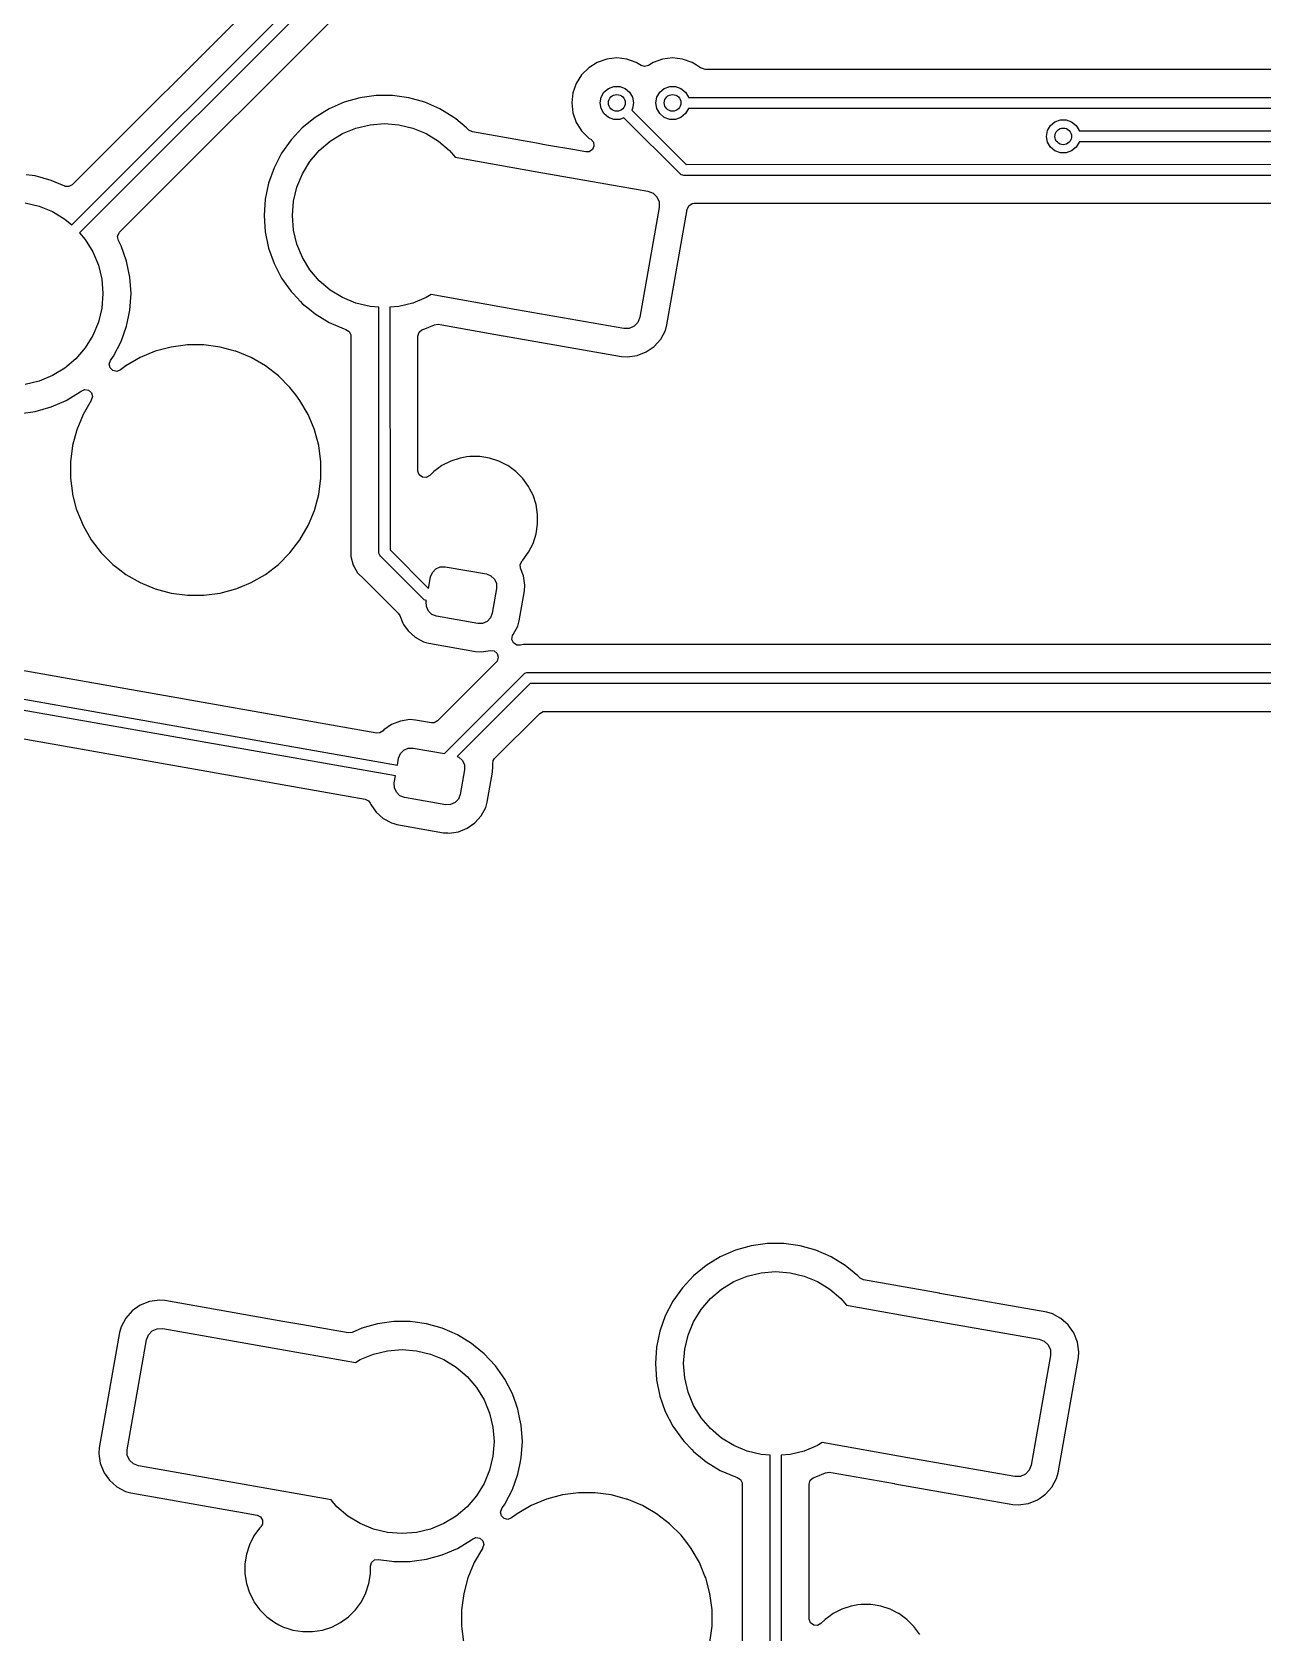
# Model space of a CAD drawing. Header units: millimetres. Extents: x 46 to 4458, y 59 to 1499.
# Drawn here: x 1808.63 to 1830.69, y 854.7 to 883.4 of the extents above; entities that cross this region are included whole.
import ezdxf

# ---------------------------------------------------------------- set-up
doc = ezdxf.new("R2010")
doc.units = ezdxf.units.MM
doc.layers.add('BLACK', color=7, linetype='Continuous')

msp = doc.modelspace()

# ---------------------------------------------------------------- linework, layer by layer
at = {"layer": 'BLACK', "linetype": 'Continuous'}
for p, q in [((1809.3412, 879.94136), (1814.39829, 885.00065)), ((1814.50773, 884.82994), (1809.4812, 879.80122)), ((1813.24489, 884.55506), (1809.35178, 880.66195)), ((1810.19895, 879.81065), (1814.68142, 884.29312)), ((1818.7586, 882.85573), (1818.60586, 882.75975)), ((1818.92886, 882.91531), (1818.7586, 882.85573)), ((1818.92887, 882.91531), (1818.92886, 882.91531)), ((1819.10812, 882.9355), (1818.92887, 882.91531)), ((1819.28737, 882.91531), (1819.10812, 882.9355)), ((1819.10812, 882.9355), (1819.10812, 882.9355)), ((1819.28738, 882.9153), (1819.28737, 882.91531)), ((1819.45764, 882.85573), (1819.28738, 882.9153)), ((1819.54215, 882.80263), (1819.45764, 882.85573)), ((1819.7586, 882.85573), (1819.67409, 882.80263)), ((1819.92886, 882.9153), (1819.7586, 882.85573)), ((1819.92887, 882.91531), (1819.92886, 882.9153)), ((1820.10812, 882.9355), (1819.92887, 882.91531)), ((1820.28737, 882.91531), (1820.10812, 882.9355)), ((1820.10812, 882.9355), (1820.10812, 882.9355)), ((1820.45764, 882.85573), (1820.28737, 882.91531)), ((1820.28737, 882.91531), (1820.28737, 882.91531)), ((1820.5372, 882.80574), (1820.45764, 882.85573)), ((1818.4783, 882.6322), (1818.38233, 882.47946)), ((1818.60586, 882.75975), (1818.4783, 882.6322)), ((1819.60685, 882.78363), (1819.54215, 882.80263)), ((1819.67409, 882.80263), (1819.60685, 882.78363)), ((1820.61038, 882.75975), (1820.5372, 882.80574)), ((1820.61322, 882.75749), (1820.61038, 882.75975)), ((1820.61038, 882.75975), (1820.61038, 882.75975)), ((1820.62349, 882.75012), (1820.61322, 882.75749)), ((1820.69053, 882.73044), (1820.62349, 882.75012)), ((1852.40802, 882.73044), (1820.69053, 882.73044)), ((1818.32275, 882.30919), (1818.30255, 882.12994)), ((1818.38233, 882.47946), (1818.32275, 882.30919)), ((1818.32275, 882.30919), (1818.32275, 882.30919)), ((1818.82621, 882.23254), (1818.87831, 882.32277)), ((1818.87831, 882.32277), (1818.95812, 882.38975)), ((1818.95812, 882.38975), (1819.05603, 882.42538)), ((1819.05603, 882.42538), (1819.16021, 882.42538)), ((1819.16021, 882.42538), (1819.25812, 882.38975)), ((1819.25812, 882.38975), (1819.33793, 882.32277)), ((1819.33793, 882.32277), (1819.39003, 882.23254)), ((1819.82621, 882.23254), (1819.87831, 882.32277)), ((1819.87831, 882.32277), (1819.95812, 882.38975)), ((1819.95812, 882.38975), (1820.05603, 882.42538)), ((1820.05603, 882.42538), (1820.16021, 882.42538)), ((1820.16021, 882.42538), (1820.25812, 882.38975)), ((1820.25812, 882.38975), (1820.33793, 882.32277)), ((1820.33793, 882.32277), (1820.39003, 882.23254)), ((1813.95248, 882.02311), (1813.70111, 881.87025)), ((1814.22231, 882.14031), (1813.95248, 882.02311)), ((1813.95248, 882.02311), (1813.95248, 882.02311)), ((1814.5056, 882.21968), (1814.22231, 882.14031)), ((1814.50561, 882.21969), (1814.5056, 882.21968)), ((1814.79706, 882.25975), (1814.50561, 882.21969)), ((1815.09126, 882.25975), (1814.79706, 882.25975)), ((1814.79706, 882.25975), (1814.79706, 882.25975)), ((1815.21336, 882.24296), (1815.09126, 882.25975)), ((1815.09126, 882.25975), (1815.09126, 882.25975)), ((1815.38272, 882.21969), (1815.21336, 882.24296)), ((1815.38272, 882.21968), (1815.38272, 882.21969)), ((1815.38272, 882.21969), (1815.38272, 882.21969)), ((1815.66601, 882.14031), (1815.38272, 882.21968)), ((1815.93584, 882.02311), (1815.66601, 882.14031)), ((1816.18721, 881.87025), (1815.93584, 882.02311)), ((1815.93584, 882.02311), (1815.93584, 882.02311)), ((1818.30255, 882.12994), (1818.30255, 882.12993)), ((1818.30255, 882.12993), (1818.32275, 881.95069)), ((1818.80812, 882.12994), (1818.82621, 882.23254)), ((1818.82621, 882.02733), (1818.80812, 882.12994)), ((1818.87831, 881.9371), (1818.82621, 882.02733)), ((1819.39003, 882.02733), (1819.37534, 882.00189)), ((1819.37534, 882.00189), (1820.3514, 881.02802)), ((1819.39003, 882.23254), (1819.40812, 882.12994)), ((1819.40812, 882.12994), (1819.39003, 882.02733)), ((1819.80812, 882.12994), (1819.82621, 882.23254)), ((1819.82621, 882.02733), (1819.80812, 882.12994)), ((1819.87831, 881.9371), (1819.82621, 882.02733)), ((1820.39003, 882.02733), (1820.33793, 881.9371)), ((1820.39003, 882.23254), (1820.39082, 882.22803)), ((1820.39049, 882.02995), (1820.39003, 882.02733)), ((1852.72763, 882.03186), (1820.39049, 882.02995)), ((1820.39082, 882.22803), (1852.66928, 882.22994)), ((1813.70111, 881.87025), (1813.4729, 881.68458)), ((1814.43428, 881.67849), (1814.68604, 881.73893)), ((1814.68604, 881.73893), (1814.94416, 881.75925)), ((1814.94416, 881.75925), (1815.20228, 881.73893)), ((1815.20228, 881.73893), (1815.45404, 881.67849)), ((1816.18721, 881.87024), (1816.18721, 881.87025)), ((1816.18721, 881.87025), (1816.18721, 881.87025)), ((1816.22204, 881.84191), (1816.18721, 881.87024)), ((1816.41541, 881.68459), (1816.22204, 881.84191)), ((1818.32275, 881.95069), (1818.32275, 881.95068)), ((1818.32275, 881.95068), (1818.38233, 881.78041)), ((1818.38233, 881.78041), (1818.45825, 881.65959)), ((1818.95812, 881.87013), (1818.87831, 881.9371)), ((1819.05603, 881.8345), (1818.95812, 881.87013)), ((1819.16021, 881.8345), (1819.05603, 881.8345)), ((1819.23527, 881.86181), (1819.16021, 881.8345)), ((1820.25256, 880.84679), (1819.23527, 881.86181)), ((1819.95812, 881.87013), (1819.87831, 881.9371)), ((1820.05603, 881.8345), (1819.95812, 881.87013)), ((1820.16021, 881.8345), (1820.05603, 881.8345)), ((1820.25812, 881.87013), (1820.16021, 881.8345)), ((1820.33793, 881.9371), (1820.25812, 881.87013)), ((1826.82621, 881.63254), (1826.87831, 881.72277)), ((1826.87831, 881.72277), (1826.95812, 881.78975)), ((1826.95812, 881.78975), (1827.05603, 881.82538)), ((1827.05603, 881.82538), (1827.16021, 881.82538)), ((1827.16021, 881.82538), (1827.25812, 881.78975)), ((1827.25812, 881.78975), (1827.33793, 881.72277)), ((1827.33793, 881.72277), (1827.39003, 881.63254)), ((1813.27209, 881.46957), (1813.10244, 881.22923)), ((1813.4729, 881.68458), (1813.27209, 881.46957)), ((1813.77743, 881.27597), (1813.97431, 881.44412)), ((1813.97431, 881.44412), (1814.19508, 881.57941)), ((1814.19508, 881.57941), (1814.43428, 881.67849)), ((1815.45404, 881.67849), (1815.69324, 881.57941)), ((1815.69324, 881.57941), (1815.91401, 881.44412)), ((1815.91401, 881.44412), (1816.11089, 881.27597)), ((1816.41542, 881.68458), (1816.41541, 881.68459)), ((1816.45116, 881.64631), (1816.41542, 881.68458)), ((1816.41542, 881.68458), (1816.41542, 881.68458)), ((1816.45764, 881.63987), (1816.45116, 881.64631)), ((1816.52024, 881.60884), (1816.45764, 881.63987)), ((1817.7067, 881.39964), (1816.52024, 881.60884)), ((1818.45825, 881.65959), (1818.4783, 881.62768)), ((1818.4783, 881.62768), (1818.60586, 881.50012)), ((1818.60586, 881.50012), (1818.61563, 881.49398)), ((1818.61563, 881.49398), (1818.64234, 881.4772)), ((1818.64234, 881.4772), (1818.68863, 881.42486)), ((1818.68863, 881.42486), (1818.69927, 881.35581)), ((1826.80812, 881.52994), (1826.82621, 881.63254)), ((1826.82621, 881.42733), (1826.80812, 881.52994)), ((1826.87831, 881.3371), (1826.82621, 881.42733)), ((1827.39003, 881.42733), (1827.33793, 881.3371)), ((1827.39003, 881.63254), (1827.39082, 881.62804)), ((1827.39049, 881.42996), (1827.39003, 881.42733)), ((1851.82548, 881.4315), (1827.39049, 881.42996)), ((1827.39082, 881.62804), (1851.82569, 881.62958)), ((1813.10244, 881.22922), (1812.96709, 880.96801)), ((1813.10244, 881.22923), (1813.10244, 881.22922)), ((1813.60928, 881.07909), (1813.77743, 881.27597)), ((1816.11089, 881.27597), (1816.21462, 881.15451)), ((1816.21462, 881.15451), (1817.64786, 880.90179)), ((1817.78305, 881.38618), (1817.7067, 881.39964)), ((1817.88489, 881.36822), (1817.78305, 881.38618)), ((1817.8849, 881.36822), (1817.88489, 881.36822)), ((1818.31736, 881.29196), (1817.8849, 881.36822)), ((1818.55483, 881.25009), (1818.31736, 881.29196)), ((1818.61251, 881.25359), (1818.55483, 881.25009)), ((1818.6709, 881.29196), (1818.61251, 881.25359)), ((1818.69927, 881.35581), (1818.6709, 881.29196)), ((1826.95812, 881.27013), (1826.87831, 881.3371)), ((1827.05603, 881.2345), (1826.95812, 881.27013)), ((1827.16021, 881.2345), (1827.05603, 881.2345)), ((1827.25812, 881.27013), (1827.16021, 881.2345)), ((1827.33793, 881.3371), (1827.25812, 881.27013)), ((1808.68812, 880.82094), (1808.52764, 880.843)), ((1812.96709, 880.96801), (1812.86857, 880.69081)), ((1813.37492, 880.61912), (1813.474, 880.85833)), ((1813.474, 880.85833), (1813.60928, 881.07909)), ((1817.64786, 880.90179), (1817.64786, 880.90179)), ((1817.64786, 880.90179), (1819.66672, 880.54581)), ((1820.26312, 880.84242), (1820.25256, 880.84679)), ((1820.28861, 880.83186), (1820.26312, 880.84242)), ((1820.30812, 880.82994), (1820.28861, 880.83186)), ((1851.22542, 880.83184), (1820.30812, 880.82994)), ((1820.3514, 881.02802), (1851.22575, 881.02992)), ((1808.68813, 880.82094), (1808.68812, 880.82094)), ((1808.68812, 880.82094), (1808.68812, 880.82094)), ((1808.97141, 880.74157), (1808.68813, 880.82094)), ((1809.21469, 880.63589), (1808.97141, 880.74157)), ((1809.22076, 880.63345), (1809.21469, 880.63589)), ((1809.29045, 880.62846), (1809.22076, 880.63345)), ((1809.35178, 880.66195), (1809.29045, 880.62846)), ((1812.86856, 880.69079), (1812.80871, 880.40276)), ((1812.86857, 880.69081), (1812.86856, 880.69079)), ((1813.31447, 880.36736), (1813.37492, 880.61912)), ((1819.66672, 880.54581), (1819.75763, 880.51046)), ((1808.50768, 880.34019), (1808.75944, 880.27974)), ((1808.75944, 880.27974), (1808.99865, 880.18066)), ((1812.80871, 880.40276), (1812.78864, 880.10925)), ((1812.80871, 880.40276), (1812.80871, 880.40276)), ((1813.29416, 880.10925), (1813.31447, 880.36736)), ((1819.75763, 880.51046), (1819.82809, 880.44301)), ((1819.82809, 880.44301), (1819.86738, 880.35372)), ((1819.86738, 880.35372), (1819.86951, 880.2562)), ((1820.37174, 880.22163), (1820.39917, 880.28484)), ((1820.39917, 880.28484), (1820.45721, 880.32373)), ((1820.45721, 880.32373), (1820.49441, 880.32944)), ((1820.49441, 880.32944), (1850.92571, 880.32944)), ((1808.99865, 880.18066), (1809.21941, 880.04538)), ((1809.21941, 880.04538), (1809.3412, 879.94136)), ((1812.78864, 880.10925), (1812.80871, 879.81573)), ((1813.31447, 879.85113), (1813.29416, 880.10925)), ((1819.86951, 880.2562), (1819.52221, 878.28659)), ((1820.00642, 878.15043), (1820.37109, 880.21854)), ((1820.37109, 880.21855), (1820.37136, 880.22074)), ((1820.37109, 880.21854), (1820.37109, 880.21855)), ((1820.37136, 880.22074), (1820.37155, 880.22118)), ((1820.37155, 880.22118), (1820.37163, 880.22165)), ((1820.37163, 880.22165), (1820.37174, 880.22163)), ((1809.4812, 879.80122), (1809.58444, 879.68035)), ((1810.16318, 879.73451), (1810.18901, 879.79943)), ((1810.17655, 879.66594), (1810.16318, 879.73451)), ((1810.18901, 879.79943), (1810.19895, 879.81065)), ((1812.80871, 879.81573), (1812.80871, 879.81573)), ((1812.80871, 879.81573), (1812.86856, 879.5277)), ((1813.37492, 879.59937), (1813.31447, 879.85113)), ((1809.58444, 879.68035), (1809.71973, 879.45958)), ((1809.71973, 879.45958), (1809.81881, 879.22038)), ((1810.22664, 879.56926), (1810.17655, 879.66594)), ((1810.32516, 879.29206), (1810.22664, 879.56926)), ((1810.22664, 879.56926), (1810.22664, 879.56926)), ((1810.22664, 879.56926), (1810.22664, 879.56926)), ((1812.86856, 879.5277), (1812.86857, 879.52769)), ((1812.86857, 879.52769), (1812.96709, 879.25048)), ((1813.474, 879.36016), (1813.37492, 879.59937)), ((1809.81881, 879.22038), (1809.87925, 878.96862)), ((1810.32516, 879.29204), (1810.32516, 879.29206)), ((1810.36092, 879.11996), (1810.32516, 879.29204)), ((1810.38501, 879.00401), (1810.36092, 879.11996)), ((1812.96709, 879.25048), (1813.10244, 878.98927)), ((1813.60928, 879.1394), (1813.474, 879.36016)), ((1813.77743, 878.94252), (1813.60928, 879.1394)), ((1809.87925, 878.96862), (1809.89957, 878.7105)), ((1810.40509, 878.7105), (1810.38501, 879.00401)), ((1813.10244, 878.98927), (1813.10244, 878.98926)), ((1813.10244, 878.98926), (1813.27209, 878.74892)), ((1813.97431, 878.77437), (1813.77743, 878.94252)), ((1809.89957, 878.7105), (1809.87925, 878.45238)), ((1810.38501, 878.41699), (1810.40509, 878.7105)), ((1813.27209, 878.74892), (1813.30798, 878.7105)), ((1813.30798, 878.7105), (1813.4424, 878.56657)), ((1813.4424, 878.56657), (1813.4729, 878.53391)), ((1814.19508, 878.63908), (1813.97431, 878.77437)), ((1814.43428, 878.54), (1814.19508, 878.63908)), ((1814.68604, 878.47956), (1814.43428, 878.54)), ((1815.45404, 878.54), (1815.20228, 878.47956)), ((1815.69324, 878.63908), (1815.45404, 878.54)), ((1815.78042, 878.69251), (1815.69324, 878.63908)), ((1817.31222, 878.42241), (1815.78042, 878.69251)), ((1809.87925, 878.45238), (1809.81881, 878.20062)), ((1810.32516, 878.12896), (1810.36581, 878.32457)), ((1810.36581, 878.32457), (1810.38501, 878.41699)), ((1813.4729, 878.53391), (1813.60054, 878.43006)), ((1813.60054, 878.43006), (1813.70111, 878.34825)), ((1813.70111, 878.34825), (1813.70111, 878.34825)), ((1813.70111, 878.34825), (1813.70111, 878.34824)), ((1813.70111, 878.34824), (1813.95248, 878.19539)), ((1814.84468, 878.46708), (1814.68604, 878.47956)), ((1814.84608, 874.0572), (1814.84468, 878.46708)), ((1815.20228, 878.47956), (1815.04277, 878.46701)), ((1815.04277, 878.46701), (1815.04415, 874.11558)), ((1819.2326, 878.0838), (1817.31222, 878.42241)), ((1817.31222, 878.42241), (1817.31222, 878.42241)), ((1819.52221, 878.28659), (1819.48686, 878.19567)), ((1809.71973, 877.96142), (1809.58444, 877.74065)), ((1809.81881, 878.20062), (1809.71973, 877.96142)), ((1810.22664, 877.85174), (1810.32516, 878.12895)), ((1810.32516, 878.12895), (1810.32516, 878.12896)), ((1810.32516, 878.12895), (1810.32516, 878.12895)), ((1813.95248, 878.19539), (1813.95248, 878.19538)), ((1813.95248, 878.19538), (1814.22232, 878.07818)), ((1814.22232, 878.07818), (1814.25311, 878.06955)), ((1814.25311, 878.06955), (1814.31236, 878.03251)), ((1814.31236, 878.03251), (1814.34217, 877.96932)), ((1814.34217, 877.96932), (1814.34366, 877.95015)), ((1815.54466, 877.95015), (1815.56435, 878.01719)), ((1815.56435, 878.01719), (1815.61715, 878.06294)), ((1815.61715, 878.06294), (1815.63521, 878.06955)), ((1815.63521, 878.06955), (1815.666, 878.07818)), ((1815.666, 878.07818), (1815.83858, 878.15314)), ((1815.83858, 878.15314), (1815.90791, 878.1618)), ((1815.90791, 878.1618), (1815.90952, 878.16152)), ((1815.90952, 878.16152), (1815.97246, 878.15043)), ((1815.97246, 878.15043), (1817.07129, 877.95667)), ((1819.33012, 878.08592), (1819.2326, 878.0838)), ((1819.4194, 878.12521), (1819.33012, 878.08592)), ((1819.48686, 878.19567), (1819.4194, 878.12521)), ((1819.89497, 877.8966), (1819.97823, 878.05102)), ((1819.97823, 878.05102), (1820.00642, 878.15043)), ((1809.58444, 877.74065), (1809.41629, 877.54377)), ((1810.09129, 877.59052), (1810.22664, 877.85174)), ((1810.83762, 877.67734), (1810.56582, 877.56475)), ((1811.12182, 877.75349), (1810.83762, 877.67734)), ((1811.4135, 877.79189), (1811.12182, 877.75349)), ((1811.41351, 877.79189), (1811.4135, 877.79189)), ((1811.4135, 877.79189), (1811.4135, 877.79189)), ((1811.70772, 877.79189), (1811.41351, 877.79189)), ((1811.70773, 877.79189), (1811.70772, 877.79189)), ((1811.99941, 877.75349), (1811.70773, 877.79189)), ((1811.70773, 877.79189), (1811.70773, 877.79189)), ((1811.99942, 877.75349), (1811.99941, 877.75349)), ((1812.27064, 877.68081), (1811.99942, 877.75349)), ((1811.99942, 877.75349), (1811.99942, 877.75349)), ((1812.28361, 877.67734), (1812.27064, 877.68081)), ((1812.55541, 877.56475), (1812.28361, 877.67734)), ((1814.34366, 877.95015), (1814.34366, 874.16338)), ((1815.54466, 875.53764), (1815.54466, 877.95015)), ((1817.07129, 877.95667), (1817.0713, 877.95667)), ((1817.0713, 877.95667), (1817.07758, 877.95556)), ((1817.07758, 877.95556), (1817.07758, 877.95556)), ((1817.07758, 877.95556), (1819.19493, 877.58222)), ((1819.63462, 877.66491), (1819.66943, 877.68928)), ((1819.66943, 877.68928), (1819.77833, 877.76554)), ((1819.77833, 877.76554), (1819.89497, 877.8966)), ((1809.41629, 877.54377), (1809.21941, 877.37562)), ((1810.01345, 877.44797), (1810.03593, 877.5121)), ((1810.02912, 877.37988), (1810.01345, 877.44797)), ((1810.03593, 877.5121), (1810.09129, 877.59052)), ((1810.31102, 877.41764), (1810.21272, 877.34222)), ((1810.31103, 877.41765), (1810.31102, 877.41764)), ((1810.56581, 877.56475), (1810.31103, 877.41765)), ((1810.56582, 877.56475), (1810.56581, 877.56475)), ((1812.55543, 877.56475), (1812.55541, 877.56475)), ((1812.81021, 877.41765), (1812.55543, 877.56475)), ((1812.81021, 877.41764), (1812.81021, 877.41765)), ((1812.81021, 877.41765), (1812.81021, 877.41765)), ((1812.81022, 877.41764), (1812.81021, 877.41764)), ((1813.04363, 877.23854), (1812.81022, 877.41764)), ((1812.81022, 877.41764), (1812.81022, 877.41764)), ((1819.19493, 877.58222), (1819.29798, 877.57471)), ((1819.29798, 877.57471), (1819.47157, 877.60014)), ((1819.47157, 877.60014), (1819.47182, 877.60023)), ((1819.47182, 877.60023), (1819.63462, 877.66491)), ((1808.75944, 877.14126), (1808.50768, 877.08081)), ((1808.99865, 877.24034), (1808.75944, 877.14126)), ((1809.21941, 877.37562), (1808.99865, 877.24034)), ((1810.07911, 877.33106), (1810.02912, 877.37988)), ((1810.14755, 877.31702), (1810.07911, 877.33106)), ((1810.21272, 877.34222), (1810.14755, 877.31702)), ((1813.04363, 877.23853), (1813.04363, 877.23854)), ((1813.25166, 877.03051), (1813.04363, 877.23853)), ((1809.24125, 876.79664), (1809.49261, 876.9495)), ((1809.49261, 876.9495), (1809.51021, 876.96381)), ((1809.51021, 876.96381), (1809.57463, 876.99085)), ((1809.57463, 876.99085), (1809.64344, 876.97877)), ((1809.64344, 876.97877), (1809.6948, 876.9314)), ((1809.7124, 876.86378), (1809.69222, 876.80076)), ((1809.6948, 876.9314), (1809.7124, 876.86378)), ((1813.25167, 877.0305), (1813.25166, 877.03051)), ((1813.35401, 876.89712), (1813.25167, 877.0305)), ((1813.43077, 876.79709), (1813.35401, 876.89712)), ((1808.42809, 876.56432), (1808.68812, 876.60006)), ((1808.68812, 876.60006), (1808.97141, 876.67943)), ((1808.97141, 876.67943), (1809.24125, 876.79664)), ((1809.54335, 876.54228), (1809.43077, 876.27048)), ((1809.54336, 876.5423), (1809.54335, 876.54228)), ((1809.69047, 876.79709), (1809.54336, 876.5423)), ((1809.69157, 876.79875), (1809.69047, 876.79709)), ((1809.69176, 876.79934), (1809.69157, 876.79875)), ((1809.69249, 876.8006), (1809.69176, 876.79934)), ((1809.69222, 876.80076), (1809.69249, 876.8006)), ((1813.43078, 876.79708), (1813.43077, 876.79709)), ((1813.57787, 876.5423), (1813.43078, 876.79708)), ((1813.57788, 876.54228), (1813.57787, 876.5423)), ((1813.68301, 876.28848), (1813.57788, 876.54228)), ((1809.43077, 876.27048), (1809.35462, 875.98629)), ((1813.69047, 876.27048), (1813.68301, 876.28848)), ((1813.76661, 875.98629), (1813.69047, 876.27048)), ((1809.35462, 875.98629), (1809.31622, 875.69461)), ((1813.80502, 875.69459), (1813.76661, 875.98629)), ((1809.31622, 875.69461), (1809.31622, 875.69459)), ((1809.31622, 875.69459), (1809.31622, 875.40039)), ((1813.80502, 875.40038), (1813.80502, 875.69459)), ((1816.1314, 875.7084), (1815.97355, 875.62797)), ((1816.29988, 875.76314), (1816.1314, 875.7084)), ((1816.1314, 875.7084), (1816.1314, 875.7084)), ((1816.41872, 875.78196), (1816.29988, 875.76314)), ((1816.47486, 875.79086), (1816.41872, 875.78196)), ((1816.65202, 875.79086), (1816.47486, 875.79086)), ((1816.72672, 875.77902), (1816.65202, 875.79086)), ((1816.827, 875.76314), (1816.72672, 875.77902)), ((1816.99548, 875.7084), (1816.827, 875.76314)), ((1817.13564, 875.63698), (1816.99548, 875.7084)), ((1816.99548, 875.7084), (1816.99548, 875.7084)), ((1809.31622, 875.40039), (1809.31622, 875.40037)), ((1809.31622, 875.40037), (1809.35196, 875.12889)), ((1813.76661, 875.10869), (1813.80502, 875.40038)), ((1815.54498, 875.52879), (1815.54466, 875.53764)), ((1815.56939, 875.46333), (1815.54498, 875.52879)), ((1815.62533, 875.42145), (1815.56939, 875.46333)), ((1815.69502, 875.41647), (1815.62533, 875.42145)), ((1815.75634, 875.44995), (1815.69502, 875.41647)), ((1815.83022, 875.52384), (1815.75634, 875.44995)), ((1815.83023, 875.52384), (1815.83022, 875.52384)), ((1815.83022, 875.52384), (1815.83022, 875.52384)), ((1815.89533, 875.57114), (1815.83023, 875.52384)), ((1815.97355, 875.62797), (1815.89533, 875.57114)), ((1817.15333, 875.62797), (1817.13564, 875.63698)), ((1817.29665, 875.52384), (1817.15333, 875.62797)), ((1817.42192, 875.39857), (1817.29665, 875.52384)), ((1817.52605, 875.25525), (1817.42192, 875.39857)), ((1809.35196, 875.12889), (1809.35462, 875.10869)), ((1809.35462, 875.10869), (1809.42319, 874.85276)), ((1813.69047, 874.8245), (1813.76661, 875.10869)), ((1817.55075, 875.20677), (1817.52605, 875.25525)), ((1817.60648, 875.0974), (1817.55075, 875.20677)), ((1817.66123, 874.92891), (1817.60648, 875.0974)), ((1817.60648, 875.0974), (1817.60648, 875.0974)), ((1809.42319, 874.85276), (1809.43077, 874.82449)), ((1809.43077, 874.82449), (1809.54335, 874.55269)), ((1813.584, 874.56746), (1813.69046, 874.82449)), ((1813.69046, 874.82449), (1813.69047, 874.8245)), ((1813.69046, 874.82449), (1813.69046, 874.82449)), ((1817.68894, 874.75393), (1817.66123, 874.92891)), ((1809.54335, 874.55269), (1809.54336, 874.55268)), ((1809.54336, 874.55268), (1809.69046, 874.2979)), ((1813.43077, 874.29789), (1813.57788, 874.55269)), ((1813.57788, 874.55269), (1813.584, 874.56746)), ((1817.66123, 874.4018), (1817.68894, 874.57678)), ((1817.68894, 874.57678), (1817.68894, 874.75393)), ((1809.69046, 874.2979), (1809.69047, 874.29788)), ((1809.69047, 874.29788), (1809.86956, 874.06448)), ((1813.25167, 874.06448), (1813.43077, 874.29789)), ((1817.52605, 874.07547), (1817.60648, 874.23331)), ((1817.60648, 874.23331), (1817.66123, 874.4018)), ((1809.86956, 874.06448), (1809.86957, 874.06447)), ((1809.86957, 874.06447), (1810.0776, 873.85644)), ((1813.04363, 873.85644), (1813.25167, 874.06448)), ((1814.34366, 874.16338), (1814.34366, 874.16336)), ((1814.34366, 874.16336), (1814.34366, 873.99766)), ((1814.34366, 873.99766), (1814.34366, 873.99766)), ((1814.34366, 873.99766), (1814.38458, 873.84492)), ((1814.86101, 874.02115), (1814.84608, 874.0572)), ((1814.87345, 874.006), (1814.86101, 874.02115)), ((1815.65899, 873.22317), (1814.87345, 874.006)), ((1815.04415, 874.11558), (1815.73572, 873.4264)), ((1817.42192, 873.93214), (1817.52605, 874.07547)), ((1814.80622, 870.83277), (1798.14328, 873.7709)), ((1810.0776, 873.85644), (1810.07761, 873.85644)), ((1810.07761, 873.85644), (1810.17343, 873.78291)), ((1810.17343, 873.78291), (1810.31102, 873.67733)), ((1810.31102, 873.67733), (1810.31103, 873.67733)), ((1810.31103, 873.67733), (1810.56581, 873.53023)), ((1812.55542, 873.53023), (1812.81021, 873.67733)), ((1812.81021, 873.67733), (1813.04363, 873.85644)), ((1814.38458, 873.84492), (1814.38458, 873.84492)), ((1814.38458, 873.84492), (1814.4019, 873.81493)), ((1814.4019, 873.81493), (1814.46364, 873.70799)), ((1814.46364, 873.70799), (1814.58251, 873.58912)), ((1815.77199, 873.63209), (1815.80381, 873.71391)), ((1815.80381, 873.71391), (1815.86452, 873.77733)), ((1815.86452, 873.77733), (1815.94487, 873.81269)), ((1815.94487, 873.81269), (1816.03264, 873.8146)), ((1816.03264, 873.8146), (1816.77125, 873.68437)), ((1816.77125, 873.68437), (1816.85307, 873.65255)), ((1817.37719, 873.85753), (1817.40937, 873.91955)), ((1817.38365, 873.78796), (1817.37719, 873.85753)), ((1817.43773, 873.65184), (1817.38365, 873.78796)), ((1817.40937, 873.91955), (1817.41121, 873.92143)), ((1817.41121, 873.92143), (1817.42192, 873.93214)), ((1817.42192, 873.93214), (1817.42192, 873.93214)), ((1817.42192, 873.93214), (1817.42192, 873.93214)), ((1810.56581, 873.53023), (1810.56582, 873.53022)), ((1810.56582, 873.53022), (1810.83762, 873.41764)), ((1810.83762, 873.41764), (1810.83762, 873.41764)), ((1810.83762, 873.41764), (1810.83763, 873.41764)), ((1810.83763, 873.41764), (1811.12182, 873.34149)), ((1811.99942, 873.34149), (1812.2836, 873.41764)), ((1812.2836, 873.41764), (1812.35693, 873.44801)), ((1812.35693, 873.44801), (1812.55541, 873.53022)), ((1812.55541, 873.53022), (1812.55541, 873.53023)), ((1812.55541, 873.53023), (1812.55542, 873.53023)), ((1814.58251, 873.58912), (1814.58252, 873.58912)), ((1814.58252, 873.58912), (1815.19115, 872.98049)), ((1815.73572, 873.4264), (1815.77199, 873.63209)), ((1816.85307, 873.65255), (1816.91649, 873.59184)), ((1816.95376, 873.42371), (1816.87562, 872.98055)), ((1816.91649, 873.59184), (1816.95184, 873.51148)), ((1816.95184, 873.51148), (1816.95376, 873.42371)), ((1817.36012, 872.84603), (1817.45505, 873.38441)), ((1817.46231, 873.48403), (1817.43773, 873.65184)), ((1817.45505, 873.38441), (1817.46231, 873.48403)), ((1815.14285, 870.06404), (1797.56392, 873.16306)), ((1797.59832, 873.35814), (1815.17724, 870.25911)), ((1811.12182, 873.34149), (1811.41351, 873.30309)), ((1811.41351, 873.30309), (1811.41352, 873.30309)), ((1811.41352, 873.30309), (1811.70772, 873.30309)), ((1811.70772, 873.30309), (1811.99942, 873.34149)), ((1811.70772, 873.30309), (1811.70772, 873.30309)), ((1815.69504, 873.20824), (1815.65899, 873.22317)), ((1815.69385, 873.18893), (1815.69722, 873.20803)), ((1815.69576, 873.10116), (1815.69385, 873.18893)), ((1815.69722, 873.20803), (1815.69504, 873.20824)), ((1815.73112, 873.0208), (1815.69576, 873.10116)), ((1815.19115, 872.98049), (1815.21871, 872.93859)), ((1815.21871, 872.93859), (1815.27249, 872.8032)), ((1815.27249, 872.8032), (1815.2725, 872.80319)), ((1815.2725, 872.80319), (1815.2725, 872.80319)), ((1815.2725, 872.80319), (1815.28893, 872.77972)), ((1815.79454, 872.96009), (1815.73112, 873.0208)), ((1815.87636, 872.92828), (1815.79454, 872.96009)), ((1816.61497, 872.79804), (1815.87636, 872.92828)), ((1816.70274, 872.79995), (1816.61497, 872.79804)), ((1816.78309, 872.83531), (1816.70274, 872.79995)), ((1816.8438, 872.89873), (1816.78309, 872.83531)), ((1816.87562, 872.98055), (1816.8438, 872.89873)), ((1817.33287, 872.74994), (1817.36012, 872.84603)), ((1797.93472, 872.58814), (1814.59767, 869.65002)), ((1815.28893, 872.77972), (1815.36977, 872.66427)), ((1815.36977, 872.66427), (1815.36977, 872.66426)), ((1815.36977, 872.66426), (1815.49646, 872.55152)), ((1815.49646, 872.55152), (1815.49647, 872.55152)), ((1815.49647, 872.55152), (1815.49647, 872.55152)), ((1815.49647, 872.55152), (1815.64575, 872.47103)), ((1817.22918, 872.51245), (1817.24076, 872.58136)), ((1817.25668, 872.44823), (1817.22918, 872.51245)), ((1817.24076, 872.58136), (1817.25073, 872.5983)), ((1817.25073, 872.5983), (1817.25237, 872.60065)), ((1817.25237, 872.60065), (1817.25238, 872.60066)), ((1817.25238, 872.60066), (1817.33287, 872.74994)), ((1815.64575, 872.47103), (1815.68778, 872.45911)), ((1815.68778, 872.45911), (1815.74182, 872.44378)), ((1815.74182, 872.44378), (1815.74183, 872.44378)), ((1815.74183, 872.44378), (1815.74184, 872.44377)), ((1815.74184, 872.44377), (1816.57566, 872.29675)), ((1816.57566, 872.29675), (1816.67528, 872.28949)), ((1816.67528, 872.28949), (1816.84309, 872.31407)), ((1816.84309, 872.31407), (1816.84313, 872.31408)), ((1816.84309, 872.31407), (1816.84309, 872.31407)), ((1816.84313, 872.31408), (1816.91231, 872.30432)), ((1816.91231, 872.30432), (1816.96524, 872.2587)), ((1816.96524, 872.2587), (1816.9851, 872.19171)), ((1817.31454, 872.40906), (1817.25668, 872.44823)), ((1817.38439, 872.4074), (1817.31454, 872.40906)), ((1817.43598, 872.42122), (1817.38439, 872.4074)), ((1817.59409, 872.42122), (1817.43598, 872.42122)), ((1817.60169, 872.42122), (1817.59409, 872.42122)), ((1817.6017, 872.42122), (1817.60169, 872.42122)), ((1850.32571, 872.42122), (1817.6017, 872.42122)), ((1816.94878, 872.10371), (1815.89496, 871.04989)), ((1816.96559, 872.12462), (1816.94878, 872.10371)), ((1816.9851, 872.19171), (1816.96559, 872.12462)), ((1816.02084, 870.46578), (1817.44432, 871.89143)), ((1817.55381, 871.72072), (1816.2496, 870.41452)), ((1817.44432, 871.89143), (1817.45948, 871.90387)), ((1817.45948, 871.90387), (1817.49552, 871.9188)), ((1817.49552, 871.9188), (1850.62575, 871.92071)), ((1850.62542, 871.72263), (1817.55381, 871.72072)), ((1815.39929, 871.07329), (1815.23149, 871.04871)), ((1815.4989, 871.06603), (1815.39929, 871.07329)), ((1816.91905, 870.3755), (1817.72745, 871.1839)), ((1817.72745, 871.1839), (1817.78877, 871.21739)), ((1817.78877, 871.21739), (1817.81513, 871.22022)), ((1817.81513, 871.22022), (1850.32571, 871.22022)), ((1814.8611, 870.83546), (1814.80622, 870.83277)), ((1814.92038, 870.87245), (1814.8611, 870.83546)), ((1814.93494, 870.88881), (1814.92038, 870.87245)), ((1815.07387, 870.98609), (1814.93494, 870.88881)), ((1814.93494, 870.88881), (1814.93494, 870.88881)), ((1815.23148, 871.04871), (1815.07387, 870.98609)), ((1815.23149, 871.04871), (1815.23148, 871.04871)), ((1815.78575, 871.01545), (1815.4989, 871.06603)), ((1815.83364, 871.0164), (1815.78575, 871.01545)), ((1815.89496, 871.04989), (1815.83364, 871.0164)), ((1815.23077, 870.46405), (1815.29148, 870.52746)), ((1815.29148, 870.52746), (1815.37184, 870.56282)), ((1815.37184, 870.56282), (1815.45961, 870.56474)), ((1815.45961, 870.56474), (1816.02084, 870.46578)), ((1815.17724, 870.25911), (1815.19895, 870.38223)), ((1815.19895, 870.38223), (1815.23077, 870.46405)), ((1816.2496, 870.41452), (1816.28003, 870.40268)), ((1816.28003, 870.40268), (1816.34345, 870.34197)), ((1816.34345, 870.34197), (1816.37881, 870.26162)), ((1816.37881, 870.26162), (1816.38072, 870.17385)), ((1816.88201, 870.13455), (1816.88927, 870.23416)), ((1816.88404, 870.26985), (1816.8938, 870.33904)), ((1816.88927, 870.23416), (1816.88404, 870.26985)), ((1816.8938, 870.33904), (1816.91905, 870.3755)), ((1815.12081, 869.93906), (1815.14285, 870.06404)), ((1815.12273, 869.85129), (1815.12081, 869.93906)), ((1816.38072, 870.17385), (1816.30258, 869.73068)), ((1816.78708, 869.59616), (1816.88201, 870.13455)), ((1814.59767, 869.65002), (1814.66027, 869.61899)), ((1815.15808, 869.77094), (1815.12273, 869.85129)), ((1815.2215, 869.71023), (1815.15808, 869.77094)), ((1815.30332, 869.67841), (1815.2215, 869.71023)), ((1816.04193, 869.54817), (1815.30332, 869.67841)), ((1816.27076, 869.64886), (1816.21005, 869.58545)), ((1816.30258, 869.73068), (1816.27076, 869.64886)), ((1814.66027, 869.61899), (1814.69137, 869.57368)), ((1814.69137, 869.57368), (1814.69946, 869.55333)), ((1814.69946, 869.55333), (1814.79673, 869.4144)), ((1814.79673, 869.4144), (1814.79674, 869.4144)), ((1814.79674, 869.4144), (1814.92343, 869.30165)), ((1816.1297, 869.55009), (1816.04193, 869.54817)), ((1816.21005, 869.58545), (1816.1297, 869.55009)), ((1816.67934, 869.35079), (1816.75983, 869.50007)), ((1816.75983, 869.50007), (1816.78708, 869.59616)), ((1814.92343, 869.30165), (1814.92343, 869.30165)), ((1814.92343, 869.30165), (1814.92343, 869.30165)), ((1814.92343, 869.30165), (1815.07271, 869.22116)), ((1815.07271, 869.22116), (1815.11474, 869.20924)), ((1815.11474, 869.20924), (1815.16878, 869.19391)), ((1815.16878, 869.19391), (1815.16879, 869.19391)), ((1815.16879, 869.19391), (1815.1688, 869.19391)), ((1815.1688, 869.19391), (1816.00263, 869.04688)), ((1816.10224, 869.03963), (1816.27005, 869.06421)), ((1816.27005, 869.06421), (1816.42766, 869.12682)), ((1816.42766, 869.12682), (1816.56659, 869.2241)), ((1816.56659, 869.2241), (1816.67934, 869.35079)), ((1816.00263, 869.04688), (1816.07984, 869.04126)), ((1816.07984, 869.04126), (1816.10224, 869.03963)), ((1816.10224, 869.03963), (1816.10224, 869.03963)), ((1816.10224, 869.03963), (1816.10224, 869.03963)), ((1821.51593, 861.6397), (1821.23264, 861.56033)), ((1821.80739, 861.67976), (1821.51593, 861.6397)), ((1821.51593, 861.6397), (1821.51593, 861.6397)), ((1822.10158, 861.67976), (1821.80739, 861.67976)), ((1821.80739, 861.67976), (1821.80739, 861.67976)), ((1822.10159, 861.67976), (1822.10158, 861.67976)), ((1822.22855, 861.66231), (1822.10159, 861.67976)), ((1822.39304, 861.6397), (1822.22855, 861.66231)), ((1822.39305, 861.6397), (1822.39304, 861.6397)), ((1822.39304, 861.6397), (1822.39304, 861.6397)), ((1822.67633, 861.56033), (1822.39305, 861.6397)), ((1820.96281, 861.44312), (1820.71144, 861.29026)), ((1821.23264, 861.56033), (1820.96281, 861.44312)), ((1820.96281, 861.44312), (1820.96281, 861.44312)), ((1822.94616, 861.44312), (1822.67633, 861.56033)), ((1822.94617, 861.44312), (1822.94616, 861.44312)), ((1823.19753, 861.29026), (1822.94617, 861.44312)), ((1820.48323, 861.1046), (1820.28242, 860.88958)), ((1820.71144, 861.29026), (1820.48323, 861.1046)), ((1821.2054, 860.99942), (1821.44461, 861.0985)), ((1821.44461, 861.0985), (1821.69637, 861.15895)), ((1821.69637, 861.15895), (1821.95449, 861.17926)), ((1821.95449, 861.17926), (1822.2126, 861.15895)), ((1822.2126, 861.15895), (1822.46436, 861.0985)), ((1822.46436, 861.0985), (1822.70357, 860.99942)), ((1823.19754, 861.29026), (1823.19753, 861.29026)), ((1823.19753, 861.29026), (1823.19753, 861.29026)), ((1823.23237, 861.26192), (1823.19754, 861.29026)), ((1823.42574, 861.1046), (1823.23237, 861.26192)), ((1823.42575, 861.10459), (1823.42574, 861.1046)), ((1823.42574, 861.1046), (1823.42574, 861.1046)), ((1823.46148, 861.06633), (1823.42575, 861.10459)), ((1823.46796, 861.05989), (1823.46148, 861.06633)), ((1823.53057, 861.02886), (1823.46796, 861.05989)), ((1824.7195, 860.81922), (1823.53057, 861.02886)), ((1820.28242, 860.88958), (1820.11277, 860.64924)), ((1820.78776, 860.69599), (1820.98464, 860.86414)), ((1820.98464, 860.86414), (1821.2054, 860.99942)), ((1822.70357, 860.99942), (1822.92433, 860.86414)), ((1822.92433, 860.86414), (1823.12121, 860.69599)), ((1824.88552, 860.78994), (1824.7195, 860.81922)), ((1824.89522, 860.78823), (1824.88552, 860.78994)), ((1824.89523, 860.78823), (1824.89522, 860.78823)), ((1826.8132, 860.45004), (1824.89523, 860.78823)), ((1810.42572, 860.47422), (1810.30909, 860.34316)), ((1810.56943, 860.57485), (1810.42572, 860.47422)), ((1810.73247, 860.63962), (1810.56943, 860.57485)), ((1810.87135, 860.65997), (1810.73247, 860.63962)), ((1810.90607, 860.66505), (1810.87135, 860.65997)), ((1811.00911, 860.65754), (1810.90607, 860.66505)), ((1810.90607, 860.66505), (1810.90607, 860.66505)), ((1813.1259, 860.2843), (1811.00911, 860.65754)), ((1820.11276, 860.64924), (1819.97741, 860.38802)), ((1820.11277, 860.64924), (1820.11276, 860.64924)), ((1820.48433, 860.27834), (1820.61961, 860.49911)), ((1820.61961, 860.49911), (1820.78776, 860.69599)), ((1823.12121, 860.69599), (1823.22495, 860.57453)), ((1823.22495, 860.57453), (1824.65819, 860.32181)), ((1810.22582, 860.18873), (1810.19763, 860.08935)), ((1810.30909, 860.34316), (1810.22582, 860.18874)), ((1810.22582, 860.18874), (1810.22582, 860.18873)), ((1813.12647, 860.2842), (1813.1259, 860.2843)), ((1813.1259, 860.2843), (1813.1259, 860.2843)), ((1813.12648, 860.2842), (1813.12647, 860.2842)), ((1813.47947, 860.22195), (1813.12648, 860.2842)), ((1814.29453, 860.07824), (1813.47947, 860.22195)), ((1814.82133, 860.24095), (1814.53805, 860.16158)), ((1814.82134, 860.24095), (1814.82133, 860.24095)), ((1815.11279, 860.28101), (1814.82134, 860.24095)), ((1815.40699, 860.28101), (1815.11279, 860.28101)), ((1815.11279, 860.28101), (1815.11279, 860.28101)), ((1815.49205, 860.26932), (1815.40699, 860.28101)), ((1815.40699, 860.28101), (1815.40699, 860.28101)), ((1815.69845, 860.24095), (1815.49205, 860.26932)), ((1815.98174, 860.16158), (1815.69845, 860.24095)), ((1815.69845, 860.24095), (1815.69845, 860.24095)), ((1815.69845, 860.24095), (1815.69845, 860.24095)), ((1819.97741, 860.38802), (1819.8789, 860.11082)), ((1820.38524, 860.03914), (1820.48433, 860.27834)), ((1824.65819, 860.32181), (1824.65819, 860.32181)), ((1824.65819, 860.32181), (1826.67704, 859.96583)), ((1826.81321, 860.45004), (1826.8132, 860.45004)), ((1826.91261, 860.42185), (1826.81321, 860.45004)), ((1827.06703, 860.33859), (1826.91261, 860.42185)), ((1827.06703, 860.33858), (1827.06703, 860.33859)), ((1827.06703, 860.33859), (1827.06703, 860.33859)), ((1827.19809, 860.22195), (1827.06703, 860.33858)), ((1827.06703, 860.33858), (1827.06703, 860.33858)), ((1827.22135, 860.18874), (1827.19809, 860.22195)), ((1827.19809, 860.22195), (1827.19809, 860.22195)), ((1827.29872, 860.07824), (1827.22135, 860.18874)), ((1810.19763, 860.08933), (1809.83297, 858.02122)), ((1810.19763, 860.08935), (1810.19763, 860.08933)), ((1810.33455, 857.98356), (1810.68184, 859.95317)), ((1810.68184, 859.95317), (1810.7172, 860.04409)), ((1810.7172, 860.04409), (1810.78465, 860.11455)), ((1810.78465, 860.11455), (1810.87393, 860.15384)), ((1810.87393, 860.15384), (1810.97146, 860.15596)), ((1810.97146, 860.15596), (1812.86721, 859.82169)), ((1814.29614, 860.07796), (1814.29453, 860.07824)), ((1814.36547, 860.08662), (1814.29614, 860.07796)), ((1814.53805, 860.16158), (1814.36547, 860.08662)), ((1816.25157, 860.04438), (1815.98174, 860.16158)), ((1816.25157, 860.04437), (1816.25157, 860.04438)), ((1816.50294, 859.89152), (1816.25157, 860.04437)), ((1816.50294, 859.89151), (1816.50294, 859.89152)), ((1816.53871, 859.86241), (1816.50294, 859.89151)), ((1816.50294, 859.89151), (1816.50294, 859.89151)), ((1819.87889, 860.1108), (1819.81904, 859.82277)), ((1819.8789, 860.11082), (1819.87889, 860.1108)), ((1820.3248, 859.78738), (1820.38524, 860.03914)), ((1826.67704, 859.96583), (1826.76796, 859.93047)), ((1826.76796, 859.93047), (1826.83842, 859.86302)), ((1827.29872, 860.07823), (1827.29872, 860.07824)), ((1827.29872, 860.07824), (1827.29872, 860.07824)), ((1827.36349, 859.9152), (1827.29872, 860.07823)), ((1827.36349, 859.91519), (1827.36349, 859.9152)), ((1827.38892, 859.7416), (1827.36349, 859.91519)), ((1827.36349, 859.91519), (1827.36349, 859.91519)), ((1812.86721, 859.82169), (1812.86721, 859.82169)), ((1812.86721, 859.82169), (1814.42363, 859.54725)), ((1814.42363, 859.54725), (1814.51081, 859.60067)), ((1814.51081, 859.60067), (1814.75001, 859.69976)), ((1814.75001, 859.69976), (1815.00177, 859.7602)), ((1815.00177, 859.7602), (1815.25989, 859.78051)), ((1815.25989, 859.78051), (1815.51801, 859.7602)), ((1815.51801, 859.7602), (1815.76977, 859.69976)), ((1815.76977, 859.69976), (1816.00898, 859.60067)), ((1816.00898, 859.60067), (1816.22974, 859.46539)), ((1816.73115, 859.70585), (1816.53871, 859.86241)), ((1816.82666, 859.60358), (1816.73115, 859.70585)), ((1816.73115, 859.70585), (1816.73115, 859.70585)), ((1816.73115, 859.70585), (1816.73115, 859.70585)), ((1816.93196, 859.49084), (1816.82666, 859.60358)), ((1819.81904, 859.82277), (1819.79896, 859.52926)), ((1819.81904, 859.82277), (1819.81904, 859.82277)), ((1820.30449, 859.52926), (1820.3248, 859.78738)), ((1826.87983, 859.67621), (1826.53254, 857.7066)), ((1826.83842, 859.86302), (1826.8777, 859.77374)), ((1826.8777, 859.77374), (1826.87983, 859.67621)), ((1827.01675, 857.57044), (1827.38141, 859.63855)), ((1827.38141, 859.63855), (1827.38892, 859.7416)), ((1816.22974, 859.46539), (1816.42662, 859.29724)), ((1817.10161, 859.2505), (1816.93196, 859.49084)), ((1819.79896, 859.52926), (1819.81904, 859.23575)), ((1820.3248, 859.27114), (1820.30449, 859.52926)), ((1816.42662, 859.29724), (1816.59477, 859.10036)), ((1816.59477, 859.10036), (1816.73005, 858.8796)), ((1817.10161, 859.25049), (1817.10161, 859.2505)), ((1817.23696, 858.98928), (1817.10161, 859.25049)), ((1817.10161, 859.25049), (1817.10161, 859.25049)), ((1819.81904, 859.23575), (1819.81904, 859.23575)), ((1819.81904, 859.23575), (1819.87889, 858.94772)), ((1820.38524, 859.01938), (1820.3248, 859.27114)), ((1820.48433, 858.78018), (1820.38524, 859.01938)), ((1816.73005, 858.8796), (1816.82913, 858.64039)), ((1817.30425, 858.79996), (1817.23696, 858.98928)), ((1817.33548, 858.71207), (1817.30425, 858.79996)), ((1819.87889, 858.94772), (1819.8789, 858.9477)), ((1819.8789, 858.9477), (1819.97741, 858.6705)), ((1820.61961, 858.55941), (1820.48433, 858.78018)), ((1816.82913, 858.64039), (1816.88958, 858.38863)), ((1817.33549, 858.71206), (1817.33548, 858.71207)), ((1817.37233, 858.53477), (1817.33549, 858.71206)), ((1817.39534, 858.42402), (1817.37233, 858.53477)), ((1819.97741, 858.6705), (1820.11276, 858.40928)), ((1820.78776, 858.36253), (1820.61961, 858.55941)), ((1816.88958, 858.38863), (1816.90989, 858.13051)), ((1817.41542, 858.13051), (1817.39534, 858.42402)), ((1820.11276, 858.40928), (1820.11277, 858.40928)), ((1820.11277, 858.40928), (1820.28242, 858.16894)), ((1820.28242, 858.16894), (1820.31423, 858.13487)), ((1820.98464, 858.19438), (1820.78776, 858.36253)), ((1821.2054, 858.0591), (1820.98464, 858.19438)), ((1809.82574, 857.92199), (1809.82546, 857.91817)), ((1809.82546, 857.91817), (1809.83275, 857.8684)), ((1809.83297, 858.02121), (1809.82574, 857.92199)), ((1809.83297, 858.02122), (1809.83297, 858.02121)), ((1810.33667, 857.88604), (1810.33455, 857.98356)), ((1810.37596, 857.79675), (1810.33667, 857.88604)), ((1816.88958, 857.8724), (1816.82913, 857.62064)), ((1816.90989, 858.13051), (1816.88958, 857.8724)), ((1817.39534, 857.837), (1817.41542, 858.13051)), ((1820.31423, 858.13487), (1820.45273, 857.98658)), ((1820.45273, 857.98658), (1820.48323, 857.95392)), ((1820.48323, 857.95392), (1820.61012, 857.85069)), ((1821.44461, 857.96002), (1821.2054, 858.0591)), ((1821.69637, 857.89957), (1821.44461, 857.96002)), ((1821.85501, 857.88709), (1821.69637, 857.89957)), ((1821.85641, 853.47721), (1821.85501, 857.88709)), ((1822.2126, 857.89957), (1822.05309, 857.88702)), ((1822.05309, 857.88702), (1822.05447, 853.53559)), ((1822.46436, 857.96002), (1822.2126, 857.89957)), ((1822.70357, 858.0591), (1822.46436, 857.96002)), ((1822.79075, 858.11252), (1822.70357, 858.0591)), ((1824.32255, 857.84242), (1822.79075, 858.11252)), ((1809.83275, 857.8684), (1809.85089, 857.74458)), ((1809.85089, 857.74458), (1809.91555, 857.58181)), ((1810.44642, 857.7293), (1810.37596, 857.79675)), ((1810.53734, 857.69394), (1810.44642, 857.7293)), ((1812.43309, 857.35967), (1810.53734, 857.69394)), ((1816.82913, 857.62064), (1816.73005, 857.38143)), ((1817.33549, 857.54897), (1817.37613, 857.74458)), ((1817.37613, 857.74458), (1817.39534, 857.837)), ((1820.61012, 857.85069), (1820.71144, 857.76826)), ((1820.71144, 857.76826), (1820.71144, 857.76826)), ((1820.71144, 857.76826), (1820.71144, 857.76826)), ((1820.71144, 857.76826), (1820.96281, 857.6154)), ((1820.96281, 857.6154), (1820.96281, 857.6154)), ((1820.96281, 857.6154), (1821.23264, 857.49819)), ((1826.24292, 857.50381), (1824.32255, 857.84242)), ((1824.32255, 857.84242), (1824.32255, 857.84242)), ((1826.49718, 857.61569), (1826.42973, 857.54522)), ((1826.53254, 857.7066), (1826.49718, 857.61569)), ((1809.91555, 857.58181), (1809.91566, 857.58153)), ((1809.91566, 857.58153), (1809.92342, 857.57045)), ((1809.92342, 857.57045), (1810.01629, 857.43782)), ((1810.01629, 857.43782), (1810.01629, 857.43782)), ((1810.01629, 857.43782), (1810.14734, 857.32119)), ((1810.14734, 857.32119), (1810.14734, 857.32119)), ((1810.14734, 857.32119), (1810.14735, 857.32119)), ((1810.14735, 857.32119), (1810.14735, 857.32119)), ((1810.14735, 857.32119), (1810.30177, 857.23792)), ((1813.98943, 857.08525), (1812.43309, 857.35967)), ((1812.43309, 857.35967), (1812.43309, 857.35967)), ((1816.73005, 857.38143), (1816.59477, 857.16067)), ((1817.23696, 857.27175), (1817.33548, 857.54896)), ((1817.33548, 857.54896), (1817.33549, 857.54897)), ((1817.33548, 857.54896), (1817.33548, 857.54896)), ((1821.23264, 857.49819), (1821.26344, 857.48956)), ((1821.26344, 857.48956), (1821.32268, 857.45252)), ((1821.32268, 857.45252), (1821.3525, 857.38933)), ((1821.3525, 857.38933), (1821.35399, 857.37016)), ((1821.35399, 857.37016), (1821.35399, 853.58339)), ((1822.55499, 857.37016), (1822.57467, 857.4372)), ((1822.55499, 854.95765), (1822.55499, 857.37016)), ((1822.57467, 857.4372), (1822.62748, 857.48296)), ((1822.62748, 857.48296), (1822.64553, 857.48956)), ((1822.64553, 857.48956), (1822.67633, 857.49819)), ((1822.67633, 857.49819), (1822.84891, 857.57316)), ((1822.84891, 857.57316), (1822.91824, 857.58181)), ((1822.91824, 857.58181), (1822.91984, 857.58154)), ((1822.91984, 857.58154), (1822.98278, 857.57044)), ((1822.98278, 857.57044), (1824.08161, 857.37669)), ((1824.08161, 857.37669), (1824.08162, 857.37668)), ((1824.08162, 857.37668), (1824.0879, 857.37558)), ((1824.0879, 857.37558), (1824.08791, 857.37558)), ((1824.08791, 857.37558), (1826.20526, 857.00223)), ((1826.34044, 857.50594), (1826.24292, 857.50381)), ((1826.42973, 857.54522), (1826.34044, 857.50594)), ((1826.78866, 857.18555), (1826.90529, 857.31661)), ((1826.90529, 857.31661), (1826.98856, 857.47104)), ((1826.98856, 857.47104), (1827.01675, 857.57044)), ((1810.30177, 857.23792), (1810.40118, 857.20973)), ((1810.40118, 857.20973), (1812.29274, 856.8762)), ((1814.09317, 856.96379), (1813.98943, 857.08525)), ((1816.59477, 857.16067), (1816.42662, 856.96379)), ((1817.04626, 856.93211), (1817.10161, 857.01054)), ((1817.10161, 857.01054), (1817.23696, 857.27175)), ((1817.84795, 857.09735), (1817.57615, 856.98477)), ((1818.13215, 857.1735), (1817.84795, 857.09735)), ((1818.42383, 857.2119), (1818.13215, 857.1735)), ((1818.42384, 857.2119), (1818.42383, 857.2119)), ((1818.42383, 857.2119), (1818.42383, 857.2119)), ((1818.71805, 857.2119), (1818.42384, 857.2119)), ((1818.71806, 857.2119), (1818.71805, 857.2119)), ((1818.71805, 857.2119), (1818.71805, 857.2119)), ((1819.00974, 857.1735), (1818.71806, 857.2119)), ((1819.28097, 857.10083), (1819.00974, 857.1735)), ((1819.00974, 857.1735), (1819.00974, 857.1735)), ((1819.00974, 857.1735), (1819.00974, 857.1735)), ((1819.29394, 857.09735), (1819.28097, 857.10083)), ((1819.56574, 856.98477), (1819.29394, 857.09735)), ((1826.30831, 856.99472), (1826.47854, 857.01966)), ((1826.47854, 857.01966), (1826.4819, 857.02015)), ((1826.4819, 857.02015), (1826.48215, 857.02025)), ((1826.48215, 857.02025), (1826.64495, 857.08492)), ((1826.64495, 857.08492), (1826.67975, 857.1093)), ((1826.67975, 857.1093), (1826.78866, 857.18555)), ((1812.29274, 856.8762), (1812.29275, 856.8762)), ((1812.29275, 856.8762), (1812.29903, 856.87509)), ((1812.29903, 856.87509), (1812.29903, 856.87509)), ((1812.29903, 856.87509), (1812.66194, 856.8111)), ((1812.66194, 856.8111), (1812.72454, 856.78007)), ((1812.72454, 856.78007), (1812.76043, 856.72013)), ((1814.29005, 856.79564), (1814.09317, 856.96379)), ((1814.51081, 856.66035), (1814.29005, 856.79564)), ((1816.22974, 856.79564), (1816.00898, 856.66035)), ((1816.42662, 856.96379), (1816.22974, 856.79564)), ((1817.02378, 856.86798), (1817.04626, 856.93211)), ((1817.03944, 856.79989), (1817.02378, 856.86798)), ((1817.08943, 856.75108), (1817.03944, 856.79989)), ((1817.15788, 856.73704), (1817.08943, 856.75108)), ((1817.22305, 856.76223), (1817.15788, 856.73704)), ((1817.32135, 856.83766), (1817.22305, 856.76223)), ((1817.57613, 856.98476), (1817.32135, 856.83766)), ((1817.32135, 856.83766), (1817.32135, 856.83766)), ((1817.57615, 856.98477), (1817.57613, 856.98476)), ((1819.56575, 856.98476), (1819.56574, 856.98477)), ((1819.82053, 856.83766), (1819.56575, 856.98476)), ((1819.82054, 856.83766), (1819.82053, 856.83766)), ((1819.82053, 856.83766), (1819.82053, 856.83766)), ((1819.82055, 856.83765), (1819.82054, 856.83766)), ((1820.05395, 856.65855), (1819.82055, 856.83765)), ((1819.82055, 856.83765), (1819.82055, 856.83765)), ((1826.20526, 857.00223), (1826.30831, 856.99472)), ((1812.60551, 856.43953), (1812.52508, 856.28168)), ((1812.67119, 856.52993), (1812.60551, 856.43953)), ((1812.70964, 856.58285), (1812.67119, 856.52993)), ((1812.72809, 856.6013), (1812.70964, 856.58285)), ((1812.70964, 856.58285), (1812.70964, 856.58285)), ((1812.70964, 856.58285), (1812.70964, 856.58285)), ((1812.75822, 856.65029), (1812.72809, 856.6013)), ((1812.76043, 856.72013), (1812.75822, 856.65029)), ((1814.75001, 856.56127), (1814.51081, 856.66035)), ((1815.00177, 856.50083), (1814.75001, 856.56127)), ((1815.25989, 856.48051), (1815.00177, 856.50083)), ((1815.51801, 856.50083), (1815.25989, 856.48051)), ((1815.76977, 856.56127), (1815.51801, 856.50083)), ((1816.00898, 856.66035), (1815.76977, 856.56127)), ((1820.05396, 856.65855), (1820.05395, 856.65855)), ((1820.26199, 856.45052), (1820.05396, 856.65855)), ((1820.26199, 856.45051), (1820.26199, 856.45052)), ((1820.37897, 856.29806), (1820.26199, 856.45051)), ((1812.52508, 856.28168), (1812.47033, 856.11319)), ((1812.52508, 856.28168), (1812.52508, 856.28168)), ((1815.98173, 856.09945), (1816.25157, 856.21665)), ((1816.25157, 856.21665), (1816.50294, 856.36951)), ((1816.50294, 856.36951), (1816.52053, 856.38383)), ((1816.52053, 856.38383), (1816.58495, 856.41086)), ((1816.70079, 856.21711), (1816.55368, 855.96231)), ((1816.58495, 856.41086), (1816.65377, 856.39878)), ((1816.65377, 856.39878), (1816.70513, 856.35141)), ((1816.7019, 856.21877), (1816.70079, 856.21711)), ((1816.70209, 856.21935), (1816.7019, 856.21877)), ((1816.70282, 856.22062), (1816.70209, 856.21935)), ((1816.72273, 856.28379), (1816.70254, 856.22077)), ((1816.70254, 856.22077), (1816.70282, 856.22062)), ((1816.70513, 856.35141), (1816.72273, 856.28379)), ((1820.4411, 856.2171), (1820.37897, 856.29806)), ((1820.4411, 856.21709), (1820.4411, 856.2171)), ((1820.5882, 855.96231), (1820.4411, 856.21709)), ((1812.47033, 856.11319), (1812.44262, 855.93821)), ((1812.44262, 855.93821), (1812.44262, 855.76106)), ((1814.69362, 855.89542), (1814.7133, 855.96246)), ((1814.69362, 855.76106), (1814.69362, 855.89542)), ((1814.7133, 855.96246), (1814.76611, 856.00821)), ((1814.76611, 856.00821), (1814.8345, 856.01826)), ((1814.8345, 856.01826), (1815.07617, 855.98505)), ((1815.07617, 855.98505), (1815.11279, 855.98001)), ((1815.11279, 855.98001), (1815.11279, 855.98001)), ((1815.11279, 855.98001), (1815.40699, 855.98001)), ((1815.40699, 855.98001), (1815.43841, 855.98433)), ((1815.43841, 855.98433), (1815.69845, 856.02007)), ((1815.69845, 856.02007), (1815.98173, 856.09945)), ((1816.55368, 855.9623), (1816.44109, 855.6905)), ((1816.55368, 855.96231), (1816.55368, 855.9623)), ((1820.58821, 855.9623), (1820.5882, 855.96231)), ((1820.68822, 855.72084), (1820.58821, 855.9623)), ((1812.44262, 855.76106), (1812.47033, 855.58608)), ((1812.47033, 855.58608), (1812.52508, 855.4176)), ((1814.61116, 855.41759), (1814.66591, 855.58608)), ((1814.66591, 855.58608), (1814.69362, 855.76106)), ((1816.44109, 855.6905), (1816.36494, 855.4063)), ((1820.70079, 855.69049), (1820.68822, 855.72084)), ((1820.77694, 855.4063), (1820.70079, 855.69049)), ((1812.52508, 855.4176), (1812.52508, 855.41759)), ((1812.52508, 855.41759), (1812.59542, 855.27953)), ((1814.53073, 855.25975), (1814.61116, 855.41759)), ((1816.36494, 855.4063), (1816.32654, 855.11462)), ((1820.81534, 855.11461), (1820.77694, 855.4063)), ((1812.59542, 855.27953), (1812.60551, 855.25975)), ((1812.60551, 855.25975), (1812.70964, 855.11642)), ((1812.70964, 855.11642), (1812.83491, 854.99115)), ((1814.30133, 854.99115), (1814.4266, 855.11642)), ((1814.4266, 855.11642), (1814.53073, 855.25975)), ((1816.32654, 855.11462), (1816.32654, 855.1146)), ((1816.32654, 855.1146), (1816.32654, 854.8204)), ((1820.81534, 854.8204), (1820.81534, 855.11461)), ((1822.98387, 855.04798), (1822.90566, 854.99116)), ((1823.14172, 855.12841), (1822.98387, 855.04798)), ((1823.14173, 855.12841), (1823.14172, 855.12841)), ((1823.31021, 855.18316), (1823.14173, 855.12841)), ((1823.42905, 855.20198), (1823.31021, 855.18316)), ((1823.48519, 855.21087), (1823.42905, 855.20198)), ((1823.66234, 855.21087), (1823.48519, 855.21087)), ((1823.73705, 855.19904), (1823.66234, 855.21087)), ((1823.83732, 855.18316), (1823.73705, 855.19904)), ((1824.0058, 855.12841), (1823.83732, 855.18316)), ((1824.00581, 855.12841), (1824.0058, 855.12841)), ((1824.15604, 855.05186), (1824.00581, 855.12841)), ((1824.16366, 855.04798), (1824.15604, 855.05186)), ((1824.30698, 854.94385), (1824.16366, 855.04798)), ((1812.83491, 854.99115), (1812.97823, 854.88702)), ((1812.97823, 854.88702), (1813.05382, 854.8485)), ((1813.05382, 854.8485), (1813.13608, 854.80659)), ((1813.13608, 854.80659), (1813.13608, 854.80659)), ((1813.13608, 854.80659), (1813.19655, 854.78694)), ((1813.19655, 854.78694), (1813.30456, 854.75185)), ((1813.30456, 854.75185), (1813.47954, 854.72414)), ((1813.47954, 854.72414), (1813.47954, 854.72414)), ((1813.47954, 854.72414), (1813.6567, 854.72414)), ((1813.6567, 854.72414), (1813.83167, 854.75185)), ((1813.6567, 854.72414), (1813.6567, 854.72414)), ((1813.83167, 854.75185), (1814.00016, 854.80659)), ((1814.00016, 854.80659), (1814.15801, 854.88702)), ((1814.15801, 854.88702), (1814.30133, 854.99115)), ((1816.32654, 854.8204), (1816.32654, 854.82039)), ((1816.32654, 854.82039), (1816.36316, 854.54223)), ((1820.77694, 854.5287), (1820.81534, 854.8204)), ((1822.5553, 854.9488), (1822.55499, 854.95765)), ((1822.57972, 854.88334), (1822.5553, 854.9488)), ((1822.63565, 854.84147), (1822.57972, 854.88334)), ((1822.70534, 854.83648), (1822.63565, 854.84147)), ((1822.76667, 854.86997), (1822.70534, 854.83648)), ((1822.84055, 854.94385), (1822.76667, 854.86997)), ((1822.90566, 854.99116), (1822.84055, 854.94385)), ((1822.84055, 854.94385), (1822.84055, 854.94385)), ((1822.84055, 854.94385), (1822.84055, 854.94385)), ((1824.43225, 854.81858), (1824.30698, 854.94385)), ((1824.53638, 854.67526), (1824.43225, 854.81858))]:
    msp.add_line(p, q, dxfattribs=at)
at = {"layer": 'BLACK'}
for centre in [(1819.10812, 882.12994), (1820.10812, 882.12994), (1827.10812, 881.52994)]:
    msp.add_circle(centre, 0.15, dxfattribs=at)

doc.saveas('drawing.dxf')
